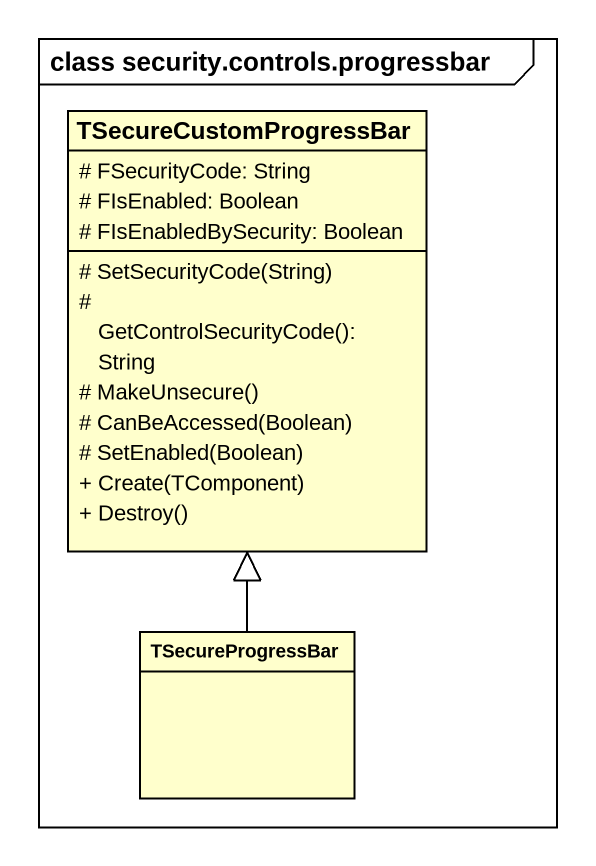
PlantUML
@startuml
mainframe class security.controls.progressbar
hide circle
hide empty members
skinparam classAttributeIconSize 0
class TSecureCustomProgressBar {
  # FSecurityCode: String
  # FIsEnabled: Boolean
  # FIsEnabledBySecurity: Boolean
  # SetSecurityCode(String)
  # GetControlSecurityCode(): String
  # MakeUnsecure()
  # CanBeAccessed(Boolean)
  # SetEnabled(Boolean)
  + Create(TComponent)
  + Destroy()
}
class TSecureProgressBar
TSecureProgressBar -up-|> TSecureCustomProgressBar
@enduml
